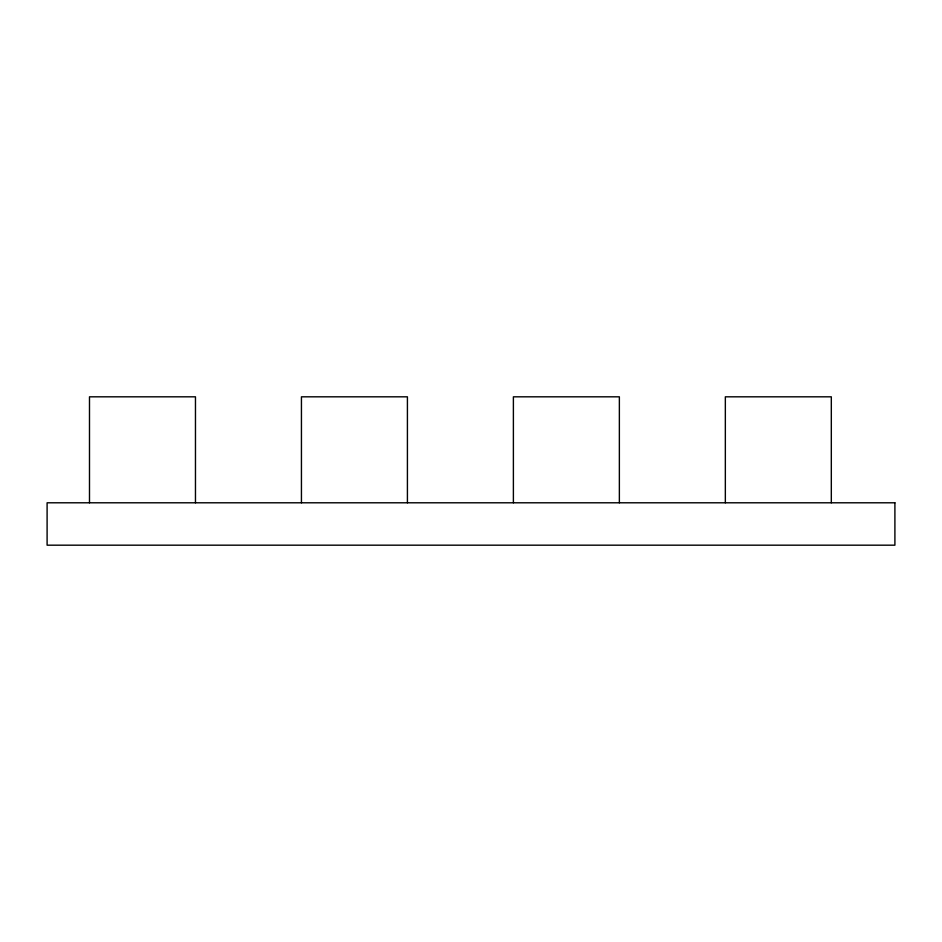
<?xml version="1.0" encoding="UTF-8"?>
<svg xmlns="http://www.w3.org/2000/svg" width="942" height="942" viewBox="0 0 942 942"><rect width="100%" height="100%" fill="white"/><g stroke="black" fill="none" stroke-linecap="round" stroke-linejoin="round"><path stroke-width="1.41" d="M831.315 502.793L831.315 396.817L725.34 396.817L725.34 502.793M619.365 502.793L619.365 396.817L513.39 396.817L513.39 502.793M407.415 502.793L407.415 396.817L301.44 396.817L301.44 502.793M195.465 502.793L195.465 396.817L89.49 396.817L89.49 502.793M894.9 502.793L47.1 502.793L47.1 545.183L894.9 545.183L894.9 502.793"/></g></svg>
